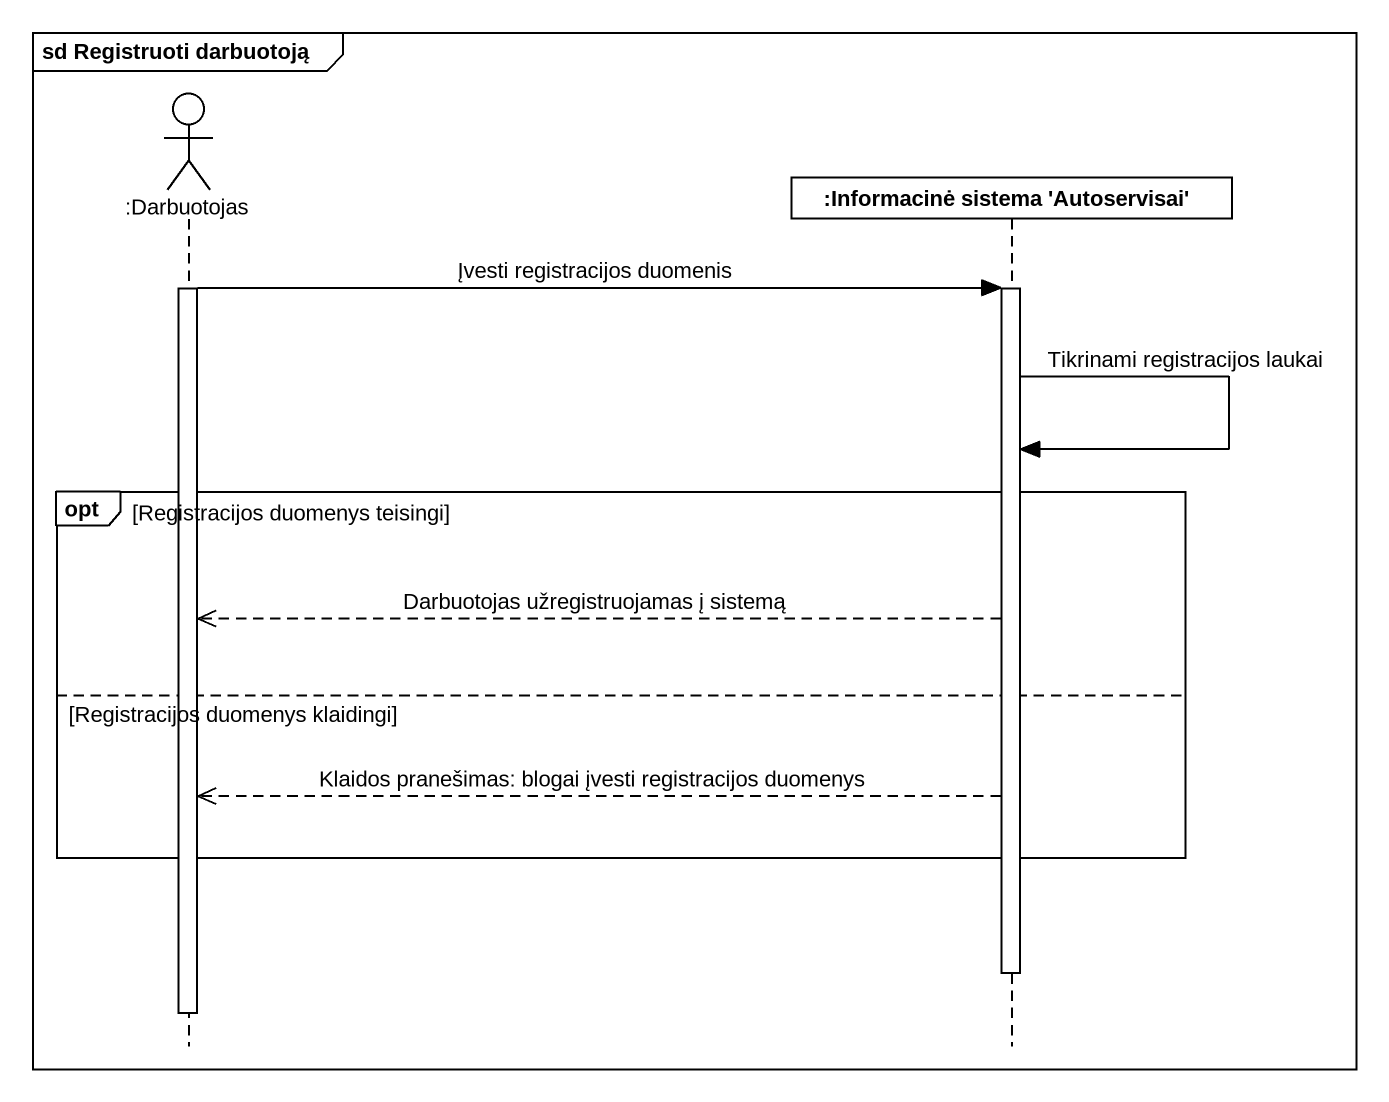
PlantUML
@startuml
mainframe sd Registruoti darbuotoją
hide footbox
actor ":Darbuotojas" as Darbuotojas
participant ":Informacinė sistema 'Autoservisai'" as Informacinė_sistema

activate Darbuotojas
Darbuotojas -> Informacinė_sistema : Įvesti registracijos duomenis
activate Informacinė_sistema
Informacinė_sistema -> Informacinė_sistema : Tikrinami registracijos laukai
opt Registracijos duomenys teisingi
  Informacinė_sistema -->> Darbuotojas : Darbuotojas užregistruojamas į sistemą
else Registracijos duomenys klaidingi
  Informacinė_sistema -->> Darbuotojas : Klaidos pranešimas: blogai įvesti registracijos duomenys
end
deactivate Informacinė_sistema
deactivate Darbuotojas
@enduml
